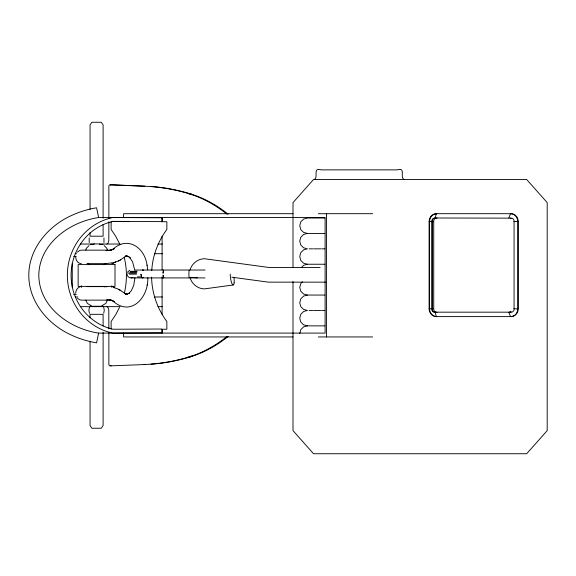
<?xml version="1.0" encoding="UTF-8"?>
<svg xmlns="http://www.w3.org/2000/svg" width="576" height="576" viewBox="0 0 576 576"><rect width="100%" height="100%" fill="white"/><g stroke="black" fill="none" stroke-linecap="round" stroke-linejoin="round"><path stroke-width="0.86" d="M134.971 277.596L133.69 285.53L131.198 290.916L128.606 293.63L129.708 293.033L126.072 294.408L127.411 294.185L125.561 294.077L126.886 294.293L125.057 293.645L126.194 294.264L119.657 289.901M106.812 299.664L111.002 300.06L109.678 299.844L114.523 301.687L112.435 300.557C130.493 317.621 148.673 297.72 147.809 277.639M151.769 270.554C152.532 255.744 158.098 241.351 166.853 229.435L166.853 221.731L163.116 221.731M75.701 293.378C75.722 290.65 77.198 287.798 79.877 286.855M436.342 213.696A7.704 7.236 -90 0 0 429.106 221.4L429.106 308.916A7.704 7.236 -90 0 0 436.342 316.62L511.006 316.62A7.704 7.236 -90 0 0 518.242 308.916L518.242 221.4A7.704 7.236 -90 0 0 511.006 213.696L436.342 213.696L435.146 217.994L511.826 218.146A3.37 3.168 -90 0 1 514.066 220.529L514.066 309.794A3.37 3.168 -90 0 1 511.826 312.17L434.066 312.17A3.37 3.168 -90 0 1 431.827 309.794L431.827 220.529A3.37 3.168 -90 0 1 434.066 218.146L435.607 217.994M435.607 312.322L434.52 312.17A3.37 3.168 -90 0 1 432.281 309.794L432.281 220.529A3.37 3.168 -90 0 1 434.52 218.146M437.069 312.322L435.982 312.17A3.37 3.168 -90 0 1 433.742 309.794L433.742 220.529A3.37 3.168 -90 0 1 435.982 218.146L437.069 217.994M147.031 285.199L147.089 284.789M98.633 333.094L96.581 342.857A96.854 96.854 0 0 1 70.805 334.807C47.765 324.202 28.757 301.565 28.8 275.321C28.757 249.077 47.765 226.447 70.805 215.834A96.854 96.854 0 0 1 96.581 207.785L98.633 217.548L325.102 217.548L325.102 333.094L98.633 333.094C69.653 328.896 39.139 306.943 38.801 275.321C39.139 243.706 69.653 221.746 98.633 217.548M85.846 250.15L86.213 248.479L88.992 245.585M107.345 300.125L105.905 303.358L101.966 305.719M89.194 237.895L89.194 242.561M103.961 242.561L103.961 237.895M143.021 277.308L142.92 277.74L143.748 277.308M197.28 277.308L197.165 277.74L190.418 277.351L197.165 277.74L196.949 277.308M299.743 333.569L300.773 329.717L303.595 326.894L307.447 325.865L324.871 325.865M124.272 293.414C127.13 281.7 127.13 269.273 124.272 257.566M89.424 307.274L88.877 310.27L89.424 313.272M103.723 313.272L104.278 310.27L103.723 307.274M190.087 269.971C191.786 263.599 197.82 258.79 204.444 258.732L269.266 267.523L320.134 267.523M508.824 217.994L510.545 213.696A7.704 7.236 -90 0 1 517.788 221.4L517.788 308.916A7.704 7.236 -90 0 1 510.545 316.62L508.824 312.322L509.904 312.17A3.37 3.168 -90 0 0 510.667 311.839M119.513 307.411L115.697 314.705L111.125 321.538L111.125 329.242M127.519 272.146L129.866 270.202M313.524 179.51L293.004 202.615L293.004 267.674M103.831 264.586L105.062 263.326M301.342 267.53L303.595 265.277L307.447 264.24L324.871 264.24M302.465 281.808L300.773 283.5L299.743 287.352L300.773 291.204L303.595 294.019L307.447 295.056L324.871 295.056M77.35 252.122L79.877 250.38L81.331 250.15L111.802 250.15M115.783 261.677L113.263 263.419L111.802 263.65M162.972 273.11L163.498 270.029L163.094 273.11M119.657 260.374L126.194 256.01L125.057 256.63L126.886 255.982L125.561 256.205L127.411 256.09L126.072 255.866L129.11 256.925M105.566 263.642L114.516 262.534L119.534 260.438M118.397 261.058L120.78 259.769M133.013 277.308C130.615 278.95 127.001 277.063 127.037 274.14M314.446 179.446C318.593 177.048 312.365 167.119 321.156 169.877M227.059 336.499A289.67 224.474 90 0 0 224.568 338.386A164.995 127.865 90 0 1 194.134 355.234L187.704 357.35A292.882 226.966 90 0 1 150.955 364.118M228.175 336.499A289.67 224.474 -90 0 0 225.677 338.386A164.995 127.865 90 0 1 195.25 355.234L188.813 357.35A292.882 226.966 90 0 1 152.064 364.118L143.827 364.536M187.704 357.35L191.412 356.177M188.813 357.35L192.521 356.177M324.871 233.431L307.447 233.431L303.595 234.461L300.773 237.283L299.743 241.135L300.773 244.987L303.595 247.802L307.447 248.839L303.595 249.869L300.773 252.684L299.743 256.536L300.773 260.388L303.595 263.21L307.447 264.24M307.447 295.056L303.595 296.086L300.773 298.908L299.743 302.76L300.773 306.605L303.595 309.427L307.447 310.457L303.595 311.494L300.773 314.309L299.743 318.161L300.773 322.013L303.595 324.835L307.447 325.865M106.906 244.037L108.101 243.115L108.799 240.739L108.864 221.832M509.278 312.322L510.365 312.17A3.37 3.168 -90 0 0 511.128 311.839M233.172 284.99L204.444 288.886C197.82 288.828 191.786 284.018 190.087 277.646M429.106 308.916L431.683 308.635M93.809 243.914L99.374 243.914M106.013 250.675L111.002 250.214L109.678 250.43L114.523 248.587L112.435 249.718C127.231 235.404 144.821 247.212 147.089 265.486M513.857 221.602L517.788 221.4M144.936 364.536L110.074 365.875A1.519 1.181 -90 0 1 108.864 364.356L108.864 332.395M321.653 169.877L396.756 169.877M397.246 169.877C406.411 166.838 399.226 178.178 404.46 179.51M314.086 179.51L526.68 179.51L547.2 202.615L547.2 430.625L526.68 453.737L313.524 453.737L293.004 430.625L293.004 281.542M293.004 213.696L123.581 213.696L123.581 217.548M318.305 213.696L372.636 213.696M324.871 218.023L307.447 218.023L303.595 219.053L300.773 221.875L299.743 225.727L300.773 229.579L303.595 232.394L307.447 233.431M112.745 221.4L128.894 221.4M432.137 221.681L433.598 221.681M80.28 244.037L94.363 244.037M99.518 244.037L120.182 244.037M157.918 244.037L162.382 244.037M90.274 244.26L93.312 244.26M99.835 244.26L103.104 244.26M309.089 248.839L313.092 248.839M313.898 248.839L320.695 248.839M321.545 248.839L324.871 248.839M75.168 253.699L76.594 253.699M154.354 253.699L162.382 253.699M73.642 256.392L76.27 256.392M86.969 263.65L106.171 263.65M135.403 270.029L205.099 270.029M143.222 270.115L142.733 270.029L143.222 270.115A3.809 1.829 -90 0 1 143.676 270.475M130.414 271.303L137.153 271.303M129.874 272.146L136.8 272.146M127.699 273.11L136.584 273.11M129.442 274.14L136.519 274.14M137.232 276.883L141.552 276.883L140.904 274.14L141.545 276.883M131.054 277.92L204.977 277.92M325.476 282.146L268.337 282.146L231.818 277.193M86.969 286.625L106.171 286.625M73.642 294.581L76.27 294.581M75.168 296.978L77.818 296.978M154.354 296.978L162.382 296.978M111.802 300.125L81.331 300.125L79.877 299.902L77.35 298.152M90.274 306.238L103.104 306.238M80.28 306.648L120.182 306.648M157.918 306.648L162.382 306.648M432.137 308.635L433.598 308.635M309.089 310.457L313.092 310.457M313.898 310.457L320.695 310.457M321.545 310.457L324.871 310.457M163.116 329.242L166.853 329.242L166.853 321.538C157.392 308.75 151.841 293.069 151.596 277.128M293.004 336.946L123.581 336.946L123.581 333.094M318.305 336.946L372.636 336.946M144.936 186.149L111.19 184.802A1.519 1.181 -90 0 0 110.333 185.234M513.857 308.714L517.788 308.916M429.106 221.4L431.683 221.681M106.906 306.648L108.101 307.562L108.799 309.938L108.864 328.846M81.331 263.65C77.904 263.57 75.658 260.093 75.701 256.903M113.206 287.438L117.115 288.626L120.78 290.513M108.864 218.282L108.864 186.322A1.519 1.181 -90 0 1 110.074 184.802L152.064 186.566A292.882 226.966 -90 0 1 188.813 193.334L195.25 195.444A164.995 127.865 -90 0 1 225.677 212.299A289.67 224.474 90 0 0 228.175 214.178M150.955 186.566A292.882 226.966 -90 0 1 187.704 193.334L194.134 195.444A164.995 127.865 -90 0 1 224.568 212.299A289.67 224.474 -90 0 0 227.059 214.178M188.813 193.334L192.521 194.501M187.704 193.334L191.412 194.501M91.217 305.719L87.286 303.358L85.846 300.125M113.263 286.855L114.617 287.532M118.397 289.217L119.534 289.836M104.191 245.585L106.978 248.479L107.345 250.15M128.606 256.644L130.32 258.149L129.578 257.278L132.588 261.871L134.827 270.396M88.092 263.326L89.323 264.586M119.513 243.562L115.697 236.275L111.125 229.435L111.125 221.731M189.576 270.475L189.223 270.202A4.068 0.482 -90 0 0 188.942 272.146L188.906 275.155A3.845 0.454 -90 0 0 189.13 277.474L189.482 277.74A4.068 0.482 -90 0 0 189.598 277.308M435.146 312.322L436.342 316.62M147.701 269.942L147.031 265.075M326.477 213.696L326.477 336.946M162.094 217.548L162.094 221.99M162.094 236.21L162.094 269.986M162.094 277.099L162.094 314.431M162.094 329.242L162.094 333.094M111.83 285.703L111.83 287.474M103.104 218.254L103.104 124.956L101.29 122.263L91.865 122.263L90.05 124.956L90.05 209.282M103.104 224.532L103.104 236.196L90.05 236.196L90.05 232.603M103.104 325.966L103.104 314.309L90.05 314.309L90.05 317.894M103.104 332.251L103.104 425.549L101.29 428.234L91.865 428.234L90.05 425.549L90.05 341.222M81.317 285.703L81.317 287.474M72.259 263.419L72.259 287.266M230.242 274.111A7.272 1.735 82.3 0 0 231.646 282.866A7.409 1.771 82.3 0 0 234.151 282.859M233.971 277.74A7.272 1.735 82.3 0 1 234.108 282.866M436.802 213.696A7.704 7.236 -90 0 0 429.566 221.4L429.566 308.916A7.704 7.236 -90 0 0 436.802 316.62M510.365 218.146A3.37 3.168 -90 0 1 511.128 218.484M111.19 365.875A1.519 1.181 -90 0 1 110.333 365.45M104.22 286.848A6.466 5.177 -85.6 0 1 106.906 286.848M162.094 217.771L162.079 221.623L113.004 221.4L107.683 222.883A55.238 53.352 -90 0 0 71.093 275.321A55.238 53.352 -90 0 0 107.683 327.758L113.004 329.242L162.079 329.018L162.094 332.87L112.514 333.094L106.517 331.423A59.09 57.082 90 0 1 67.363 275.321A59.09 57.082 90 0 1 106.517 219.218L112.514 217.548L162.094 217.771M163.735 277.308L163.627 277.74A4.068 0.482 -90 0 0 163.75 277.308M115.006 264.586L78.149 264.586L78.149 286.394L115.006 286.394L115.006 264.586M142.697 277.826L141.876 277.474L142.697 277.826M163.397 277.826L163.094 275.098L163.411 277.826"/></g></svg>
